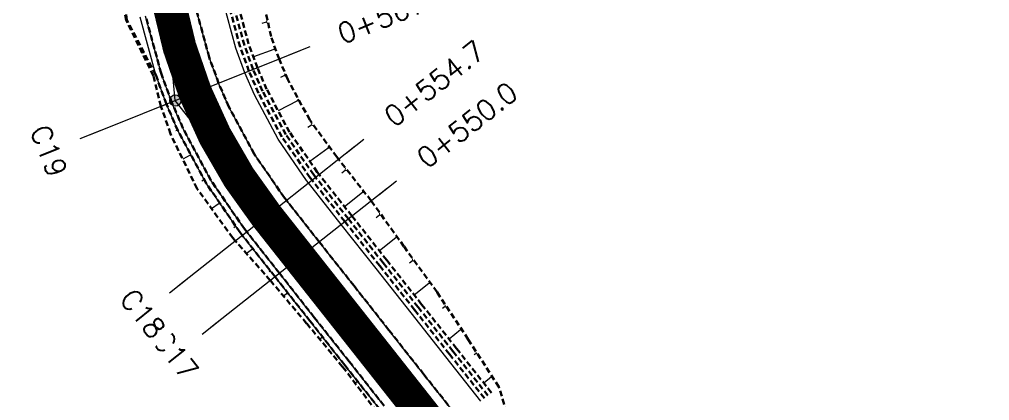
# Model space of a CAD drawing. Header units: metres. Extents: x 544752 to 548977, y 1840603 to 1844608.
# Drawn here: x 548063.3 to 548149.5, y 1841334.6 to 1841368.4 of the extents above; entities that cross this region are included whole.
import ezdxf

# ---------------------------------------------------------------- set-up
doc = ezdxf.new("R2010")
doc.units = ezdxf.units.M
doc.header["$MEASUREMENT"] = 0
for name, pattern in [('ACAD_ISO02W100', [15, 12, -3]), ('Anordnung Grundriss$0$GESTRICHELT', [0.75, 0.5, -0.25]), ('HIDDEN', [0.375, 0.25, -0.125])]:
    doc.linetypes.add(name, pattern=pattern)
doc.layers.add('C-ROAD', color=7, linetype='Continuous')
for name, color, linetype, lineweight in [('C-ROAD-CORR', 5, 'Continuous', 0), ('C-ROAD-SAMP', 150, 'HIDDEN', 0), ('C-ROAD-SAMP-TEXT', 11, 'Continuous', 0), ('C-ROAD-STAN', 11, 'Continuous', 0), ('C-TOPO-FEAT', 94, 'Continuous', 5)]:
    doc.layers.add(name, color=color, linetype=linetype, lineweight=lineweight)

# ---------------------------------------------------------------- blocks, each defined once
blk = doc.blocks.new('STA')
blk.add_circle((0, 0), 0.03600344113496039)
blk = doc.blocks.new('PI')
h = blk.add_hatch(color=256)
h.dxf.hatch_style = 1
h.paths.add_polyline_path([(0.01097384885793593, 0, 1), (-0.01097384885793593, 0, 1)])
at = {"xscale": 0.3048, "yscale": 0.3048, "zscale": 0.3048}
blk.add_blockref('STA', (0, 0), dxfattribs=at)

msp = doc.modelspace()

# ---------------------------------------------------------------- linework, layer by layer
at = {"layer": 'C-ROAD', "color": 3, "linetype": 'Continuous', "lineweight": 13}
for p, q in [((548077.1586821174, 1841361.230307533), (548075.9532784619, 1841374.251104837)), ((548085.2635180048, 1841350.968446316), (548077.1586821174, 1841361.230307533))]:
    msp.add_line(p, q, dxfattribs=at)
at = {"layer": 'C-ROAD', "color": 1, "linetype": 'ACAD_ISO02W100', "lineweight": -3, "ltscale": 0.1, "const_width": 3, "flags": 128}
msp.add_lwpolyline([(548085.2635180048, 1841350.968446316, -0.1450494311728284), (548075.9532784619, 1841374.251104837)], format="xyb", dxfattribs=at)
at = {"layer": 'C-ROAD', "color": 1, "linetype": 'ACAD_ISO02W100', "lineweight": 60, "ltscale": 0.1, "const_width": 3, "flags": 128}
msp.add_lwpolyline([(548147.9988571679, 1841271.536690657), (548085.2635180048, 1841350.968446316)], dxfattribs=at)
at = {"layer": 'C-ROAD-CORR', "color": 160, "linetype": 'Continuous'}
for p, q in [((548085.2302573083, 1841368.177864717, 480.0348890834421), (548084.8583583084, 1841368.069061415, 479.646828502501)), ((548073.2132174997, 1841367.677961677, 478.1541645305055), (548073.1992839928, 1841367.674785467, 478.144692812265)), ((548074.3713938268, 1841365.463428836, 478.1031535655517), (548074.2316215251, 1841365.423956785, 478.0068609334052)), ((548074.3744739076, 1841365.462240327, 478.104904631187), (548074.3733972184, 1841365.466052931, 478.104904631187)), ((548074.3775539884, 1841365.461051817, 478.1066556968223), (548074.3754006102, 1841365.468677026, 478.1066556968223)), ((548074.3806340692, 1841365.459863308, 478.1084067624575), (548074.3774040018, 1841365.471301121, 478.1084067624575)), ((548074.3837141499, 1841365.458674798, 478.1101578280928), (548074.3794073935, 1841365.473925216, 478.1101578280928)), ((548085.9137934725, 1841365.76823029, 479.8998703300853), (548084.0955403008, 1841365.096637086, 477.9607183985347)), ((548085.9491212396, 1841365.757700239, 479.9293739648145), (548085.9337940956, 1841365.799196532, 479.9293739648145)), ((548085.9844490067, 1841365.747170189, 479.9588775995437), (548085.9537947188, 1841365.830162774, 479.9588775995437)), ((548086.0197767739, 1841365.736640139, 479.9883812342728), (548085.973795342, 1841365.861129017, 479.9883812342728)), ((548086.055104541, 1841365.726110088, 480.017884869002), (548085.9937959652, 1841365.892095259, 480.017884869002)), ((548086.8429883679, 1841363.437342927, 479.8199597462644), (548086.5048477282, 1841363.285087497, 479.4490268285618)), ((548075.494732461, 1841363.232900045, 478.0507657986863), (548075.4549943222, 1841363.219397547, 478.022786829618)), ((548076.33531778, 1841360.876507464, 477.987161855344), (548075.8931516384, 1841360.699445379, 477.6696258985066)), ((548076.3457540638, 1841360.873701963, 477.9929255255012), (548076.3409332203, 1841360.885740756, 477.9929255255012)), ((548076.3561903477, 1841360.870896462, 477.9986891956584), (548076.3465486605, 1841360.894974048, 477.9986891956584)), ((548076.3666266315, 1841360.868090961, 478.0044528658156), (548076.3521641009, 1841360.90420734, 478.0044528658156)), ((548076.3770629154, 1841360.86528546, 478.0102165359728), (548076.357779541, 1841360.913440633, 478.0102165359728)), ((548088.0032383791, 1841361.213394176, 479.7658261521021), (548086.303686991, 1841360.301765668, 477.8341334110517)), ((548088.0394763994, 1841361.207874174, 479.7951978302511), (548088.0186842269, 1841361.246637075, 479.7951978302511)), ((548088.0757144197, 1841361.202354172, 479.8245695084001), (548088.0341300747, 1841361.279879974, 479.8245695084001)), ((548088.11195244, 1841361.19683417, 479.8539411865492), (548088.0495759224, 1841361.313122872, 479.8539411865492)), ((548088.1481904603, 1841361.191314167, 479.8833128646982), (548088.0650217702, 1841361.346365771, 479.8833128646982)), ((548077.3128341442, 1841358.572511812, 477.9276637234506), (548077.2048804269, 1841358.522448805, 477.8483311706804)), ((548089.2545793147, 1841359.041209453, 479.7256395572779), (548088.935536273, 1841358.840467991, 479.3484514307748)), ((548090.7300487016, 1841357.010282861, 479.7209021599789), (548089.1063201274, 1841355.823867977, 477.7074203585331)), ((548090.7682748112, 1841357.009805608, 479.7515233492225), (548090.7412101751, 1841357.046846295, 479.7515233492225)), ((548090.8065009207, 1841357.009328355, 479.7821445384661), (548090.7523716487, 1841357.08340973, 479.7821445384661)), ((548090.8447270303, 1841357.008851102, 479.8127657277097), (548090.7635331221, 1841357.119973164, 479.8127657277097)), ((548090.8829531397, 1841357.008373849, 479.8433869169534), (548090.7746945957, 1841357.156536598, 479.8433869169534)), ((548078.4842001685, 1841356.360484056, 477.8731651032139), (548077.8231809103, 1841356.009956914, 477.3736701978718)), ((548078.5009626267, 1841356.357849035, 477.8822273718703), (548078.4914232767, 1841356.37583821, 477.8822273718703)), ((548078.5177250848, 1841356.355214015, 477.8912896405267), (548078.4986463849, 1841356.391192364, 477.8912896405267)), ((548078.5344875429, 1841356.352578994, 477.9003519091831), (548078.5058694931, 1841356.406546518, 477.9003519091831)), ((548078.5512500011, 1841356.349943973, 477.9094141778395), (548078.5130926013, 1841356.421900672, 477.9094141778395)), ((548092.2487914957, 1841355.017924435, 479.6909287469279), (548091.9396802649, 1841354.773787846, 479.297034818056)), ((548079.6587377113, 1841354.148969485, 477.818665163607), (548079.5271774749, 1841354.069937422, 477.7163143511931)), ((548093.7914694992, 1841353.050659163, 479.6304674846207), (548092.1961078433, 1841351.790639744, 477.5975317383954)), ((548093.8301295206, 1841353.051625493, 479.6614051617899), (548093.8013666287, 1841353.088043356, 479.6614051617899)), ((548093.868789542, 1841353.052591822, 479.6923428389591), (548093.8112637582, 1841353.125427549, 479.6923428389591)), ((548093.9074495633, 1841353.053558152, 479.7232805161282), (548093.8211608878, 1841353.162811741, 479.7232805161282)), ((548093.9461095846, 1841353.054524482, 479.7542181932974), (548093.8310580173, 1841353.200195934, 479.7542181932974)), ((548081.0519715846, 1841352.07057765, 477.7718839556742), (548080.3807674997, 1841351.616986206, 477.2309222737772)), ((548081.070319531, 1841352.069674009, 477.7816976385928), (548081.0579765055, 1841352.087938659, 477.7816976385928)), ((548081.0886674776, 1841352.068770367, 477.7915113215115), (548081.0639814263, 1841352.105299669, 477.7915113215115)), ((548081.1070154241, 1841352.067866726, 477.8013250044301), (548081.0699863472, 1841352.122660678, 477.8013250044301)), ((548081.1253633706, 1841352.066963085, 477.8111386873487), (548081.075991268, 1841352.140021687, 477.8111386873487)), ((548095.2875027001, 1841351.048569695, 479.5118499880879), (548094.9898324986, 1841350.813469251, 479.1325351217898)), ((548082.4798113529, 1841350.013901508, 477.7263032422947), (548082.3698186659, 1841349.930686481, 477.6342851846468)), ((548096.7500578455, 1841349.021486095, 479.3514924147429), (548095.2924356827, 1841347.870253569, 477.4940752026463)), ((548096.7853800582, 1841349.022368994, 479.3797590110593), (548096.7591004819, 1841349.055642631, 479.3797590110593)), ((548096.8207022711, 1841349.023251893, 479.4080256073757), (548096.7681431181, 1841349.089799167, 479.4080256073757)), ((548096.8560244838, 1841349.024134793, 479.4362922036922), (548096.7771857545, 1841349.123955703, 479.4362922036922)), ((548096.8913466965, 1841349.025017692, 479.4645588000086), (548096.7862283909, 1841349.158112239, 479.4645588000086)), ((548084.003652136, 1841348.031595047, 477.6822908595371), (548083.4938500532, 1841347.628952473, 477.2492041573246)), ((548084.0183870582, 1841348.031963355, 477.6901519392684), (548084.0074243386, 1841348.045843699, 477.6901519392684)), ((548084.0331219804, 1841348.032331663, 477.6980130189996), (548084.0111965413, 1841348.06009235, 477.6980130189996)), ((548084.0478569026, 1841348.032699971, 477.7058740987309), (548084.0149687439, 1841348.074341001, 477.7058740987309)), ((548084.0625918248, 1841348.033068278, 477.7137351784621), (548084.0187409465, 1841348.088589653, 477.7137351784621)), ((548098.2199135283, 1841346.999633641, 479.2000975803412), (548097.9537825173, 1841346.789442904, 478.8609724400051)), ((548085.5622397256, 1841346.076872915, 477.6382316881464), (548085.4876928789, 1841346.017995686, 477.5749027040414)), ((548099.6950563366, 1841344.981569637, 479.0551936551382), (548098.3887684342, 1841343.949861174, 477.390618502777)), ((548099.7267113021, 1841344.982360872, 479.0805255372622), (548099.7031601421, 1841345.01217995, 479.0805255372622)), ((548099.7583662675, 1841344.983152106, 479.1058574193862), (548099.7112639475, 1841345.042790262, 479.1058574193862)), ((548099.790021233, 1841344.98394334, 479.1311893015101), (548099.719367753, 1841345.073400575, 479.1311893015101)), ((548099.8216761985, 1841344.984734574, 479.1565211836341), (548099.7274715585, 1841345.104010887, 479.1565211836341)), ((548087.1181072668, 1841344.120002484, 477.5918617832222), (548086.7784392657, 1841343.851732105, 477.3033072647487)), ((548087.1279247662, 1841344.120247878, 477.5970994182381), (548087.1206205883, 1841344.129495994, 477.5970994182381)), ((548087.1377422654, 1841344.120493272, 477.602337053254), (548087.1231339099, 1841344.138989503, 477.602337053254)), ((548087.1475597647, 1841344.120738666, 477.6075746882699), (548087.1256472314, 1841344.148483013, 477.6075746882699)), ((548087.157377264, 1841344.12098406, 477.6128123232859), (548087.1281605528, 1841344.157976523, 477.6128123232859)), ((548101.1180336305, 1841342.927814682, 478.8473206331487), (548100.8896634472, 1841342.747447512, 478.5563133197412)), ((548088.6729741723, 1841342.16234175, 477.5446418188646), (548088.6219216954, 1841342.122020414, 477.5012717550559)), ((548090.2267294457, 1841340.203803046, 477.4964775016104), (548089.9929251188, 1841340.019143981, 477.2978562162409)), ((548090.2334871438, 1841340.203971959, 477.50008273297), (548090.2284594452, 1841340.210337732, 477.50008273297)), ((548090.2402448419, 1841340.204140872, 477.5036879643297), (548090.2301894445, 1841340.216872418, 477.5036879643297)), ((548090.2470025399, 1841340.204309784, 477.5072931956893), (548090.2319194439, 1841340.223407103, 477.5072931956893)), ((548090.2537602381, 1841340.204478697, 477.510898427049), (548090.2336494433, 1841340.229941789, 477.510898427049)), ((548102.5029816827, 1841340.848040624, 478.5935424370866), (548101.4779764459, 1841340.0384897, 477.2873998593803)), ((548102.5278203919, 1841340.848661482, 478.6134196110125), (548102.5093404975, 1841340.872059625, 478.6134196110125)), ((548102.5526591011, 1841340.84928234, 478.6332967849384), (548102.5156993126, 1841340.896078626, 478.6332967849384)), ((548102.5774978104, 1841340.849903197, 478.6531739588643), (548102.5220581274, 1841340.920097627, 478.6531739588643)), ((548102.6023365195, 1841340.850524055, 478.6730511327902), (548102.5284169425, 1841340.944116628, 478.6730511327902)), ((548103.8800707185, 1841338.763218425, 478.3304868008339), (548103.714336498, 1841338.632321249, 478.1192951754423)), ((548091.7800757783, 1841338.24494136, 477.4479657812086), (548091.7452351837, 1841338.217424198, 477.4183680241409)), ((548105.2512490652, 1841336.674599569, 478.0604536930732), (548104.5636795334, 1841336.131555954, 477.1842983248124)), ((548105.2679107749, 1841336.675016038, 478.0737872241419), (548105.2555145336, 1841336.690711422, 478.0737872241419)), ((548105.2845724847, 1841336.675432507, 478.0871207552107), (548105.2597800021, 1841336.706823274, 478.0871207552107)), ((548105.3012341944, 1841336.675848976, 478.1004542862795), (548105.2640454705, 1841336.722935127, 478.1004542862795)), ((548105.3178959043, 1841336.676265445, 478.1137878173483), (548105.2683109388, 1841336.73904698, 478.1137878173483)), ((548093.3287970036, 1841336.282426757, 477.3955249430093), (548093.1286342312, 1841336.12433785, 477.225482807108)), ((548093.3345823524, 1841336.282571365, 477.3986114261106), (548093.3302780775, 1841336.288021182, 477.3986114261106)), ((548093.3403677013, 1841336.282715973, 477.4016979092119), (548093.3317591514, 1841336.293615607, 477.4016979092119)), ((548093.3461530502, 1841336.282860581, 477.4047843923132), (548093.3332402252, 1841336.299210032, 477.4047843923132)), ((548093.351938399, 1841336.283005189, 477.4078708754145), (548093.3347212991, 1841336.304804457, 477.4078708754145))]:
    msp.add_line(p, q, dxfattribs=at)
at = {"layer": 'C-ROAD-CORR', "color": 5, "linetype": 'Anordnung Grundriss$0$GESTRICHELT', "lineweight": 30, "extrusion": (-0.5386366315128078, -0.122784809758265, 0.8335433220206149), "const_width": 0.1, "elevation": -520905.7272126773}
msp.add_lwpolyline([(-1673501.971005378, 786808.6251051804), (-1673501.964573645, 786808.616529537), (-1673501.958141912, 786808.6251051804)], dxfattribs=at)
at = {"layer": 'C-ROAD-CORR', "color": 5, "linetype": 'Anordnung Grundriss$0$GESTRICHELT', "lineweight": 30, "extrusion": (-0.6791598336559801, -0.1986959683072236, 0.7065846251701464), "const_width": 0.1, "elevation": -737770.7216496194}
msp.add_lwpolyline([(-1613390.374695674, 737360.915119936), (-1613390.212649515, 737360.6990583915), (-1613390.050603358, 737360.9151199361)], dxfattribs=at)
at = {"layer": 'C-ROAD-CORR', "color": 5, "linetype": 'Anordnung Grundriss$0$GESTRICHELT', "lineweight": 30, "extrusion": (-0.6448426300736386, -0.2903549011607686, 0.7070162754927449), "const_width": 0.1, "elevation": -887739.4196712888}
msp.add_lwpolyline([(-1453979.089501296, 888190.8998690606), (-1453978.934380822, 888190.6930417613), (-1453978.779260348, 888190.8998690604)], dxfattribs=at)
at = {"layer": 'C-ROAD-CORR', "color": 5, "linetype": 'Anordnung Grundriss$0$GESTRICHELT', "lineweight": 30, "extrusion": (-0.5252002524169005, -0.1784561520656422, 0.8320565465466566), "const_width": 0.1, "elevation": -616054.2200062345}
msp.add_lwpolyline([(-1567137.89638438, 924965.7557777549), (-1567137.877512572, 924965.7306153439), (-1567137.858640763, 924965.7557777549)], dxfattribs=at)
at = {"layer": 'C-ROAD-CORR', "color": 5, "linetype": 'Anordnung Grundriss$0$GESTRICHELT', "lineweight": 30, "extrusion": (-0.5986881998440952, -0.3766938262240188, 0.7068763687181413), "const_width": 0.1, "elevation": -1021424.04514529}
msp.add_lwpolyline([(-1266635.355604055, 1021437.127062685), (-1266635.197942409, 1021436.916847157), (-1266635.040280763, 1021437.127062685)], dxfattribs=at)
at = {"layer": 'C-ROAD-CORR', "color": 5, "linetype": 'Anordnung Grundriss$0$GESTRICHELT', "lineweight": 30, "extrusion": (-0.5032269759847341, -0.2333690423250509, 0.8320465736517088), "const_width": 0.1, "elevation": -705125.717312415}
msp.add_lwpolyline([(-1439893.166833539, 1058534.863781126), (-1439893.113326156, 1058534.792437948), (-1439893.059818771, 1058534.863781126)], dxfattribs=at)
at = {"layer": 'C-ROAD-CORR', "color": 5, "linetype": 'Anordnung Grundriss$0$GESTRICHELT', "lineweight": 30, "extrusion": (-0.5549073781350263, -0.4382668153875957, 0.7071067813430487), "const_width": 0.1, "elevation": -1110806.039748066}
msp.add_lwpolyline([(-1105308.248026352, 1111484.64535447), (-1105308.083253323, 1111484.425657097), (-1105307.918480294, 1111484.64535447)], dxfattribs=at)
at = {"layer": 'C-ROAD-CORR', "color": 5, "linetype": 'Anordnung Grundriss$0$GESTRICHELT', "lineweight": 30, "extrusion": (-0.4756112022171665, -0.2857134925998743, 0.8319626100203802), "const_width": 0.1, "elevation": -786375.0231545721}
msp.add_lwpolyline([(-1296203.776798687, 1180019.970410584), (-1296203.707792296, 1180019.878402062), (-1296203.638785904, 1180019.970410584)], dxfattribs=at)
at = {"layer": 'C-ROAD-CORR', "color": 5, "linetype": 'Anordnung Grundriss$0$GESTRICHELT', "lineweight": 30, "extrusion": (-0.5549073784482766, -0.4382668151760895, 0.7071067812283154), "const_width": 0.1, "elevation": -1110806.112724965}
msp.add_lwpolyline([(-1105303.244344987, 1111484.456583593), (-1105303.085670646, 1111484.245017805), (-1105302.926996305, 1111484.456583593)], dxfattribs=at)
at = {"layer": 'C-ROAD-CORR', "color": 5, "linetype": 'Anordnung Grundriss$0$GESTRICHELT', "lineweight": 30, "extrusion": (-0.4425933650286264, -0.3348442524470907, 0.831859627482778), "const_width": 0.1, "elevation": -858745.7367265777}
msp.add_lwpolyline([(-1137770.975411684, 1288020.895738226), (-1137770.913400549, 1288020.813056714), (-1137770.851389414, 1288020.895738227)], dxfattribs=at)
at = {"layer": 'C-ROAD-CORR', "color": 5, "linetype": 'Anordnung Grundriss$0$GESTRICHELT', "lineweight": 30, "extrusion": (-0.5549073783976911, -0.4382668154664736, 0.7071067810880318), "const_width": 0.1, "elevation": -1110806.186376342}
msp.add_lwpolyline([(-1105298.232007038, 1111484.066493475), (-1105298.090144795, 1111483.877343816), (-1105297.94828255, 1111484.066493475)], dxfattribs=at)
at = {"layer": 'C-ROAD-CORR', "color": 5, "linetype": 'Anordnung Grundriss$0$GESTRICHELT', "lineweight": 30, "extrusion": (-0.4353051617688207, -0.3438047751122287, 0.8320502946021057), "const_width": 0.1, "elevation": -871250.6291656069}
msp.add_lwpolyline([(-1105305.256247311, 1307737.076617978), (-1105305.213533129, 1307737.019665735), (-1105305.170818946, 1307737.076617977)], dxfattribs=at)
at = {"layer": 'C-ROAD-CORR', "color": 5, "linetype": 'Anordnung Grundriss$0$GESTRICHELT', "lineweight": 30, "extrusion": (-0.5549073784213839, -0.4382668149725575, 0.7071067813755693), "const_width": 0.1, "elevation": -1110806.258575793}
msp.add_lwpolyline([(-1105293.221118675, 1111483.613856564), (-1105293.099384997, 1111483.451544994), (-1105292.97765132, 1111483.613856564)], dxfattribs=at)
at = {"layer": 'C-ROAD-CORR', "color": 5, "linetype": 'Anordnung Grundriss$0$GESTRICHELT', "lineweight": 30, "extrusion": (-0.4353051621032815, -0.3438047756931097, 0.832050294187104), "const_width": 0.1, "elevation": -871250.7165744525}
msp.add_lwpolyline([(-1105300.242081293, 1307737.018941084), (-1105300.212829019, 1307736.979938052), (-1105300.183576745, 1307737.018941084)], dxfattribs=at)
at = {"layer": 'C-ROAD-CORR', "color": 5, "linetype": 'Anordnung Grundriss$0$GESTRICHELT', "lineweight": 30, "extrusion": (-0.5549073781827449, -0.4382668153274257, 0.7071067813428947), "const_width": 0.1, "elevation": -1110806.332025572}
msp.add_lwpolyline([(-1105288.2066659, 1111482.911772423), (-1105288.118320584, 1111482.793978669), (-1105288.029975267, 1111482.911772424)], dxfattribs=at)
at = {"layer": 'C-ROAD-CORR', "color": 5, "linetype": 'Anordnung Grundriss$0$GESTRICHELT', "lineweight": 30, "extrusion": (-0.4353051624604267, -0.3438047758564323, 0.8320502939327706), "const_width": 0.1, "elevation": -871250.8032267864}
msp.add_lwpolyline([(-1105295.233056134, 1307736.960949956), (-1105295.213093016, 1307736.934332465), (-1105295.193129898, 1307736.960949956)], dxfattribs=at)
at = {"layer": 'C-ROAD-CORR', "color": 1, "linetype": 'Anordnung Grundriss$0$GESTRICHELT', "lineweight": 30}
msp.add_polyline3d([(548072.8553926931, 1841368.373001887, 478.1736308059836), (548072.0324887332, 1841373.755108327, 478.2771771058756), (548072.0200965403, 1841373.88698951, 478.2796949213914), (548071.5703983683, 1841378.744639243, 478.3807234057678), (548071.1094928914, 1841383.723350537, 478.4842697056599), (548070.6485874143, 1841388.70206183, 478.587816005552), (548070.1876819374, 1841393.680773123, 478.6913623054441), (548069.7267764603, 1841398.659484416, 478.7949086053362), (548069.2658709834, 1841403.63819571, 478.8984549052283), (548068.8049655063, 1841408.616907003, 479.0020012051204), (548068.3440600294, 1841413.595618296, 479.1055475050125), (548067.8831545524, 1841418.574329589, 479.2090938049046), (548067.4222490754, 1841423.553040883, 479.3126401047967), (548066.9613435984, 1841428.531752176, 479.4161864046888), (548066.5004381214, 1841433.510463469, 479.5197327045809), (548066.0395326444, 1841438.489174762, 479.623279004473), (548065.5786271674, 1841443.467886055, 479.7268253043651)], dxfattribs=at)
at = {"layer": 'C-ROAD-SAMP', "color": 1, "linetype": 'Continuous', "lineweight": 13}
msp.add_lwpolyline([(548069.6346748563, 1841358.221617187), (548078.9198300459, 1841361.934553102), (548088.2049852355, 1841365.647489016)], dxfattribs=at)
at = {"layer": 'C-ROAD-SAMP-TEXT', "color": 4, "linetype": 'Continuous', "lineweight": 5}
msp.add_line((548087.2764697165, 1841365.276195425), (548089.1335007544, 1841366.018782608), dxfattribs=at)
at = {"layer": 'C-ROAD-SAMP-TEXT', "color": 1, "linetype": 'Continuous', "lineweight": -3}
for p, q in [((548079.8483455648, 1841362.305846693), (548077.9913145269, 1841361.56325951)), ((548086.0482755451, 1841351.58824919), (548084.4787604643, 1841350.348643442)), ((548088.9589903004, 1841347.902875264), (548087.3894752197, 1841346.663269515))]:
    msp.add_line(p, q, dxfattribs=at)

# ---------------------------------------------------------------- block references
at = {"layer": 'C-ROAD-STAN', "color": 3, "linetype": 'Continuous', "lineweight": -3, "xscale": 45.56286554269575, "yscale": 45.56286554269575, "zscale": 45.56286554269575, "rotation": 334.5}
msp.add_blockref('PI', (548077.1586821174, 1841361.230307533), dxfattribs=at)

# ---------------------------------------------------------------- texts
at = {"layer": 'C-ROAD-SAMP-TEXT', "color": 1, "linetype": 'Continuous', "lineweight": -3, "insert": (548103.0846260274, 1841359.059326999), "char_height": 1.8, "width": 11.25428571428571, "attachment_point": 5, "rotation": 38.301740729285655, "bg_fill": 3, "box_fill_scale": 1.416666666666667, "bg_fill_color": 256, "bg_fill_true_color": 13158600, "bg_fill_transparency": 0}
msp.add_mtext('{\\Fsimplex.shx|c0;0+550.0}', dxfattribs=at)
at = {"layer": 'C-ROAD-SAMP-TEXT', "color": 1, "linetype": 'Continuous', "lineweight": 13, "char_height": 1.8, "attachment_point": 5, "bg_fill": 3, "box_fill_scale": 1.416666666666667, "bg_fill_color": 256, "bg_fill_true_color": 13158600, "bg_fill_transparency": 0}
for s, insert, width, rotation in [('{\\Fsimplex.shx|c0;C19}', (548065.9206127805, 1841356.736442821), 4.328571428571429, 291.79541855639985), ('{\\Fsimplex.shx|c0;C17}', (548077.1876271947, 1841338.605832151), 4.415142857142857, 308.30174072928565)]:
    msp.add_mtext(s, dxfattribs=dict(at, insert=insert, width=width, rotation=rotation))

# ---------------------------------------------------------------- next in the draw order: linework, layer by layer
at = {"layer": 'C-ROAD-SAMP', "color": 1, "linetype": 'Continuous', "lineweight": 13}
msp.add_lwpolyline([(548080.3266573562, 1841341.085043648), (548088.1742327601, 1841347.28307239), (548096.021808164, 1841353.481101131)], dxfattribs=at)
at = {"layer": 'C-ROAD-SAMP-TEXT', "color": 4, "linetype": 'Continuous', "lineweight": 9}
for p, q in [((548068.7061593373, 1841357.850323596), (548070.5631903752, 1841358.592910778)), ((548079.5418998159, 1841340.465240774), (548081.1114148967, 1841341.704846522))]:
    msp.add_line(p, q, dxfattribs=at)
at = {"layer": 'C-ROAD-SAMP-TEXT', "color": 4, "linetype": 'Continuous', "lineweight": 5}
msp.add_line((548095.2370506236, 1841352.861298257), (548096.8065657044, 1841354.100904006), dxfattribs=at)

# ---------------------------------------------------------------- next in the draw order: texts
at = {"layer": 'C-ROAD-SAMP-TEXT', "color": 1, "linetype": 'Continuous', "lineweight": -3, "insert": (548100.1739112721, 1841362.744700925), "char_height": 1.8, "width": 11.25428571428571, "attachment_point": 5, "rotation": 38.301740729285655, "bg_fill": 3, "box_fill_scale": 1.416666666666667, "bg_fill_color": 256, "bg_fill_true_color": 13158600, "bg_fill_transparency": 0}
msp.add_mtext('{\\Fsimplex.shx|c0;0+554.7}', dxfattribs=at)
at = {"layer": 'C-ROAD-SAMP-TEXT', "color": 1, "linetype": 'Continuous', "lineweight": 13, "insert": (548074.2769124394, 1841342.291206078), "char_height": 1.8, "width": 4.415142857142857, "attachment_point": 5, "rotation": 308.30174072928565, "bg_fill": 3, "box_fill_scale": 1.416666666666667, "bg_fill_color": 256, "bg_fill_true_color": 13158600, "bg_fill_transparency": 0}
msp.add_mtext('{\\Fsimplex.shx|c0;C18}', dxfattribs=at)

# ---------------------------------------------------------------- next in the draw order: linework, layer by layer
at = {"layer": 'C-ROAD-SAMP', "color": 1, "linetype": 'Continuous', "lineweight": 13}
msp.add_lwpolyline([(548077.4159426009, 1841344.770417575), (548085.2635180048, 1841350.968446316), (548093.1110934087, 1841357.166475058)], dxfattribs=at)
at = {"layer": 'C-ROAD-SAMP-TEXT', "color": 4, "linetype": 'Continuous', "lineweight": 5}
msp.add_line((548092.3263358683, 1841356.546672184), (548093.8958509491, 1841357.786277932), dxfattribs=at)
at = {"layer": 'C-ROAD-SAMP-TEXT', "color": 4, "linetype": 'Continuous', "lineweight": 9}
msp.add_line((548076.6311850606, 1841344.150614701), (548078.2007001414, 1841345.390220449), dxfattribs=at)

# ---------------------------------------------------------------- next in the draw order: texts
at = {"layer": 'C-ROAD-SAMP-TEXT', "color": 1, "linetype": 'Continuous', "lineweight": -3, "insert": (548096.5616249061, 1841368.989131339), "char_height": 1.8, "width": 11.34085714285714, "attachment_point": 5, "rotation": 21.795418556399852, "bg_fill": 3, "box_fill_scale": 1.416666666666667, "bg_fill_color": 256, "bg_fill_true_color": 13158600, "bg_fill_transparency": 0}
msp.add_mtext('{\\Fsimplex.shx|c0;0+567.4}', dxfattribs=at)

# ---------------------------------------------------------------- next in the draw order: linework, layer by layer
at = {"layer": 'C-ROAD-CORR', "color": 11, "linetype": 'Anordnung Grundriss$0$GESTRICHELT', "lineweight": 30}
for points in [[(548095.0569288289, 1841333.604853778, 477.127559359821), (548092.0177045478, 1841337.575863797, 477.2818984940067), (548088.8264085645, 1841341.42676732, 477.307049784136), (548085.5985625564, 1841345.24880357, 477.3011511233155), (548082.4828441208, 1841348.772265233, 477.2242512524982), (548082.2653119091, 1841349.018840557, 477.2178680570167), (548079.0893879322, 1841353.397359322, 477.2398676447166), (548076.7313794967, 1841358.262698918, 477.4890429719478), (548075.8856511238, 1841360.721249537, 477.6712417656832), (548075.2090918839, 1841363.427561017, 477.9218792516187), (548072.7940662882, 1841368.36003476, 478.1318425869358), (548071.7194337423, 1841373.725257043, 478.5916521071479)], [(548107.4500529207, 1841330.650175487, 477.0130158654736), (548105.898641687, 1841335.796262846, 478.0015200912038), (548103.1702859253, 1841340.012797364, 478.5773888473966), (548100.4140788947, 1841344.207334901, 479.1177673182478), (548097.4725539854, 1841348.255508054, 479.4219991210269), (548094.5572289429, 1841352.324373908, 479.7596168617338), (548091.6602969785, 1841356.020633507, 479.8744346914945), (548091.5020370876, 1841356.211318833, 479.8738651676013), (548089.0965788894, 1841359.509422146, 479.8743953488142), (548087.143789737, 1841363.101092884, 479.9519478133193), (548086.3766775778, 1841364.916387701, 480.0173592023177), (548085.6599253595, 1841366.91038893, 480.0836747089903), (548084.7982133684, 1841370.898244794, 480.4005066316649)], [(548095.3131926362, 1841333.80725138, 477.3452604068467), (548092.2141782655, 1841337.731039082, 477.4488067067388), (548089.1151638947, 1841341.654826784, 477.5523530066309), (548086.016149524, 1841345.578614485, 477.6558993065231), (548083.1054347687, 1841349.263988412, 477.7531540162113), (548082.9062738738, 1841349.517946562, 477.7594456064152), (548079.8870609285, 1841353.884551731, 477.8629919063072), (548077.3809214009, 1841358.564525254, 477.9665382061993), (548076.366412369, 1841360.913495725, 478.0164244688013), (548075.4199963997, 1841363.497846715, 478.0700845060915), (548072.8553926931, 1841368.373001887, 478.1736308059836)]]:
    msp.add_polyline3d(points, dxfattribs=at)
at = {"layer": 'C-ROAD-CORR', "color": 92, "linetype": 'Anordnung Grundriss$0$GESTRICHELT', "lineweight": 30}
for points in [[(548104.9256945923, 1841335.027827533, 476.7617141069546), (548101.8266802215, 1841338.951615235, 476.8652604068467), (548098.7276658508, 1841342.875402937, 476.9688067067388), (548095.62865148, 1841346.799190639, 477.0723530066309), (548092.5296371093, 1841350.722978341, 477.175899306523), (548089.618922354, 1841354.408352268, 477.2731540162113), (548089.4550242935, 1841354.617345345, 477.2794456064152), (548086.9703841943, 1841358.210812416, 477.3829919063072), (548084.9079742625, 1841362.062163774, 477.4865382061993), (548084.0730911763, 1841363.995232534, 477.5364244688013), (548083.2942447979, 1841366.12200604, 477.5900845060914), (548082.1498917964, 1841370.33827195, 477.6936308059836)], [(548104.6117915761, 1841334.779906383, 476.7617141069546), (548101.5127772053, 1841338.703694086, 476.8652604068467), (548098.4137628346, 1841342.627481787, 476.9688067067388), (548095.3147484638, 1841346.551269489, 477.0723530066309), (548092.2157340931, 1841350.475057191, 477.175899306523), (548089.3050193378, 1841354.160431118, 477.2731540162113), (548089.1394218636, 1841354.371591186, 477.2794456064152), (548086.6290192177, 1841358.002317925, 477.3829919063072), (548084.545224727, 1841361.893602881, 477.4865382061993), (548083.7016849688, 1841363.846715098, 477.5364244688013), (548082.9147629474, 1841365.99554053, 477.5900845060914), (548081.7585444656, 1841370.255523737, 477.6936308059836)], [(548095.0569288289, 1841333.604853778, 477.127559359821), (548092.0177045478, 1841337.575863797, 477.2818984940067), (548088.8264085645, 1841341.42676732, 477.307049784136), (548085.5985625564, 1841345.24880357, 477.3011511233155), (548082.4828441208, 1841348.772265233, 477.2242512524982), (548082.2653119091, 1841349.018840557, 477.2178680570167), (548079.0893879322, 1841353.397359322, 477.2398676447166), (548076.7313794967, 1841358.262698918, 477.4890429719478), (548075.8856511238, 1841360.721249537, 477.6712417656832), (548075.2090918839, 1841363.427561017, 477.9218792516187), (548072.7940662882, 1841368.36003476, 478.1318425869358)], [(548095.3131926362, 1841333.80725138, 477.3452604068467), (548092.2141782655, 1841337.731039082, 477.4488067067388), (548089.1151638947, 1841341.654826784, 477.5523530066309), (548086.016149524, 1841345.578614485, 477.6558993065231), (548083.1054347687, 1841349.263988412, 477.7531540162113), (548082.9062738738, 1841349.517946562, 477.7594456064152), (548079.8870609285, 1841353.884551731, 477.8629919063072), (548077.3809214009, 1841358.564525254, 477.9665382061993), (548076.366412369, 1841360.913495725, 478.0164244688013), (548075.4199963997, 1841363.497846715, 478.0700845060915), (548072.8553926931, 1841368.373001887, 478.1736308059836)]]:
    msp.add_polyline3d(points, dxfattribs=at)
at = {"layer": 'C-ROAD-CORR', "color": 1, "linetype": 'Anordnung Grundriss$0$GESTRICHELT', "lineweight": 30}
for points in [[(548105.2395976085, 1841335.275748683, 477.1617141069546), (548102.1405832376, 1841339.199536385, 477.2652604068467), (548099.0415688669, 1841343.123324087, 477.3688067067388), (548095.9425544961, 1841347.047111789, 477.4723530066309), (548092.8435401254, 1841350.970899491, 477.575899306523), (548089.9328253701, 1841354.656273417, 477.6731540162112), (548089.7706267234, 1841354.863099503, 477.6794456064151), (548087.311749171, 1841358.419306906, 477.7829919063072), (548085.270723798, 1841362.230724667, 477.8865382061993), (548084.4444973839, 1841364.143749971, 477.9364244688013), (548083.6737266484, 1841366.24847155, 477.9900845060914), (548082.541239127, 1841370.421020163, 478.0936308059835)], [(548105.898641687, 1841335.796262846, 478.0015200912038), (548103.1702859253, 1841340.012797364, 478.5773888473966), (548100.4140788947, 1841344.207334901, 479.1177673182478), (548097.4725539854, 1841348.255508054, 479.4219991210269), (548094.5572289429, 1841352.324373908, 479.7596168617338), (548091.6602969785, 1841356.020633507, 479.8744346914945), (548091.5020370876, 1841356.211318833, 479.8738651676013), (548089.0965788894, 1841359.509422146, 479.8743953488142), (548087.143789737, 1841363.101092884, 479.9519478133193), (548086.3766775778, 1841364.916387701, 480.0173592023177), (548085.6599253595, 1841366.91038893, 480.0836747089903), (548084.7982133684, 1841370.898244794, 480.4005066316649)]]:
    msp.add_polyline3d(points, dxfattribs=at)
at = {"layer": 'C-ROAD-CORR', "color": 5, "linetype": 'Anordnung Grundriss$0$GESTRICHELT', "lineweight": 30}
for points in [[(548102.335994709, 1841332.982478049, 477.2617141069546), (548099.2369803382, 1841336.906265751, 477.3652604068467), (548096.1379659675, 1841340.830053453, 477.4688067067388), (548093.0389515967, 1841344.753841155, 477.5723530066309), (548089.939937226, 1841348.677628856, 477.675899306523), (548087.0292224707, 1841352.363002783, 477.7731540162113), (548086.8513042472, 1841352.58987354, 477.7794456064152), (548084.1541231368, 1841356.490732866, 477.8829919063072), (548081.9152905947, 1841360.67153641, 477.9865382061993), (548081.0089899638, 1841362.769963682, 478.0364244688013), (548080.1635195311, 1841365.078665586, 478.0900845060914), (548078.9212763184, 1841369.655599191, 478.1936308059836)], [(548095.7055714064, 1841334.117152817, 477.3652604068467), (548092.6065570357, 1841338.040940519, 477.4688067067388), (548089.5075426649, 1841341.964728221, 477.5723530066309), (548086.4085282942, 1841345.888515922, 477.675899306523), (548083.4978135389, 1841349.573889849, 477.7731540162113), (548083.3007769111, 1841349.82513926, 477.7794456064152), (548080.3137671493, 1841354.145169844, 477.8829919063072), (548077.8343583202, 1841358.775226369, 477.9865382061993), (548076.8306701285, 1841361.099142521, 478.0364244688013), (548075.8943487128, 1841363.655928602, 478.0900845060914), (548074.5186188484, 1841368.724681793, 478.1936308059836)]]:
    msp.add_polyline3d(points, dxfattribs=at)
at = {"layer": 'C-ROAD-CORR', "color": 160, "linetype": 'Anordnung Grundriss$0$GESTRICHELT', "lineweight": 30}
for points in [[(548102.335994709, 1841332.982478049, 477.1117141069547), (548099.2369803382, 1841336.906265751, 477.2152604068467), (548096.1379659675, 1841340.830053453, 477.3188067067388), (548093.0389515967, 1841344.753841155, 477.4223530066309), (548089.939937226, 1841348.677628856, 477.5258993065231), (548087.0292224707, 1841352.363002783, 477.6231540162113), (548086.8513042472, 1841352.58987354, 477.6294456064152), (548084.1541231368, 1841356.490732866, 477.7329919063072), (548081.9152905947, 1841360.67153641, 477.8365382061994), (548081.0089899638, 1841362.769963682, 477.8864244688014), (548080.1635195311, 1841365.078665586, 477.9400845060915), (548078.9212763184, 1841369.655599191, 478.0436308059836)], [(548095.7055714064, 1841334.117152817, 477.2152604068467), (548092.6065570357, 1841338.040940519, 477.3188067067388), (548089.5075426649, 1841341.964728221, 477.4223530066309), (548086.4085282942, 1841345.888515922, 477.5258993065231), (548083.4978135389, 1841349.573889849, 477.6231540162113), (548083.3007769111, 1841349.82513926, 477.6294456064152), (548080.3137671493, 1841354.145169844, 477.7329919063072), (548077.8343583202, 1841358.775226369, 477.8365382061994), (548076.8306701285, 1841361.099142521, 477.8864244688014), (548075.8943487128, 1841363.655928602, 477.9400845060915), (548074.5186188484, 1841368.724681793, 478.0436308059836)]]:
    msp.add_polyline3d(points, dxfattribs=at)
at = {"layer": 'C-ROAD-CORR', "color": 150, "linetype": 'Anordnung Grundriss$0$GESTRICHELT', "lineweight": 30}
msp.add_polyline3d([(548100.5702902431, 1841331.587921582, 477.3292141069546), (548097.4712758723, 1841335.511709284, 477.4327604068467), (548094.3722615016, 1841339.435496986, 477.5363067067388), (548091.2732471308, 1841343.359284688, 477.6398530066309), (548088.1742327601, 1841347.283072389, 477.743399306523), (548085.2635180048, 1841350.968446316, 477.8406540162113), (548085.0760405791, 1841351.2075064, 477.8469456064151), (548082.2339451431, 1841355.317951355, 477.9504919063072), (548079.8748244575, 1841359.72338139, 478.0540382061993), (548078.9198300461, 1841361.934553101, 478.1039244688013), (548078.028934122, 1841364.367297094, 478.1575845060914), (548076.7199475834, 1841369.190140492, 478.2611308059836)], dxfattribs=at)
msp.add_polyline3d([(548100.5702902431, 1841331.587921582, 477.3292141069546), (548097.4712758723, 1841335.511709284, 477.4327604068467), (548094.3722615016, 1841339.435496986, 477.5363067067388), (548091.2732471308, 1841343.359284688, 477.6398530066309), (548088.1742327601, 1841347.283072389, 477.743399306523), (548085.2635180048, 1841350.968446316, 477.8406540162113), (548085.0760405791, 1841351.2075064, 477.8469456064151), (548082.2339451431, 1841355.317951355, 477.9504919063072), (548079.8748244575, 1841359.72338139, 478.0540382061993), (548078.9198300461, 1841361.934553101, 478.1039244688013), (548078.028934122, 1841364.367297094, 478.1575845060914), (548076.7199475834, 1841369.190140492, 478.2611308059836)], dxfattribs=at)
at = {"layer": 'C-TOPO-FEAT', "color": 94, "linetype": 'Continuous', "lineweight": 0, "ltscale": 2}
for points in [[(548102.335994709, 1841332.982478049, 476.8117141069546), (548099.2369803382, 1841336.906265751, 476.9152604068467), (548096.1379659675, 1841340.830053453, 477.0188067067388), (548093.0389515967, 1841344.753841155, 477.1223530066309), (548089.939937226, 1841348.677628856, 477.225899306523), (548087.0292224707, 1841352.363002783, 477.3231540162113), (548086.8513042472, 1841352.58987354, 477.3294456064152), (548084.1541231368, 1841356.490732866, 477.4329919063072), (548081.9152905947, 1841360.67153641, 477.5365382061993), (548081.0089899638, 1841362.769963682, 477.5864244688013), (548080.1635195311, 1841365.078665586, 477.6400845060915), (548078.9212763184, 1841369.655599191, 477.7436308059836)], [(548104.29788856, 1841334.531985234, 477.1617141069546), (548101.1988741892, 1841338.455772936, 477.2652604068467), (548098.0998598185, 1841342.379560638, 477.3688067067388), (548095.0008454476, 1841346.30334834, 477.4723530066309), (548091.901831077, 1841350.227136042, 477.575899306523), (548088.9911163216, 1841353.912509969, 477.6731540162112), (548088.8238194338, 1841354.125837028, 477.6794456064151), (548086.287654241, 1841357.793823434, 477.7829919063072), (548084.1824751915, 1841361.725041989, 477.8865382061993), (548083.3302787612, 1841363.698197661, 477.9364244688013), (548082.5352810969, 1841365.869075021, 477.9900845060914), (548081.367197135, 1841370.172775524, 478.0936308059835)], [(548095.3131926362, 1841333.80725138, 477.3452604068467), (548092.2141782655, 1841337.731039082, 477.4488067067388), (548089.1151638947, 1841341.654826784, 477.5523530066309), (548086.016149524, 1841345.578614485, 477.6558993065231), (548083.1054347687, 1841349.263988412, 477.7531540162113), (548082.9062738738, 1841349.517946562, 477.7594456064152), (548079.8870609285, 1841353.884551731, 477.8629919063072), (548077.3809214009, 1841358.564525254, 477.9665382061993), (548076.366412369, 1841360.913495725, 478.0164244688013), (548075.4199963997, 1841363.497846715, 478.0700845060915), (548074.0294346851, 1841368.621246526, 478.1736308059836)], [(548095.7055714064, 1841334.117152817, 476.9152604068467), (548092.6065570357, 1841338.040940519, 477.0188067067388), (548089.5075426649, 1841341.964728221, 477.1223530066309), (548086.4085282942, 1841345.888515922, 477.225899306523), (548083.4978135389, 1841349.573889849, 477.3231540162113), (548083.3007769111, 1841349.82513926, 477.3294456064152), (548080.3137671493, 1841354.145169844, 477.4329919063072), (548077.8343583202, 1841358.775226369, 477.5365382061993), (548076.8306701285, 1841361.099142521, 477.5864244688013), (548075.8943487128, 1841363.655928602, 477.6400845060915), (548074.5186188484, 1841368.724681793, 477.7436308059836)], [(548100.5702902431, 1841331.587921582, 477.1792141069546), (548097.4712758723, 1841335.511709284, 477.2827604068467), (548094.3722615016, 1841339.435496986, 477.3863067067388), (548091.2732471308, 1841343.359284688, 477.4898530066309), (548088.1742327601, 1841347.283072389, 477.5933993065231), (548085.2635180048, 1841350.968446316, 477.6906540162113), (548085.0760405791, 1841351.2075064, 477.6969456064152), (548082.2339451431, 1841355.317951355, 477.8004919063072), (548079.8748244575, 1841359.72338139, 477.9040382061993), (548078.9198300461, 1841361.934553101, 477.9539244688013), (548078.028934122, 1841364.367297094, 478.0075845060915), (548076.7199475834, 1841369.190140492, 478.1111308059836)], [(548100.5702902431, 1841331.587921582, 477.1792141069546), (548097.4712758723, 1841335.511709284, 477.2827604068467), (548094.3722615016, 1841339.435496986, 477.3863067067388), (548091.2732471308, 1841343.359284688, 477.4898530066309), (548088.1742327601, 1841347.283072389, 477.5933993065231), (548085.2635180048, 1841350.968446316, 477.6906540162113), (548085.0760405791, 1841351.2075064, 477.6969456064152), (548082.2339451431, 1841355.317951355, 477.8004919063072), (548079.8748244575, 1841359.72338139, 477.9040382061993), (548078.9198300461, 1841361.934553101, 477.9539244688013), (548078.028934122, 1841364.367297094, 478.0075845060915), (548076.7199475834, 1841369.190140492, 478.1111308059836)], [(548100.5702902431, 1841331.587921582, 476.8792141069546), (548097.4712758723, 1841335.511709284, 476.9827604068467), (548094.3722615016, 1841339.435496986, 477.0863067067388), (548091.2732471308, 1841343.359284688, 477.1898530066309), (548088.1742327601, 1841347.283072389, 477.293399306523), (548085.2635180048, 1841350.968446316, 477.3906540162113), (548085.0760405791, 1841351.2075064, 477.3969456064152), (548082.2339451431, 1841355.317951355, 477.5004919063072), (548079.8748244575, 1841359.72338139, 477.6040382061993), (548078.9198300461, 1841361.934553101, 477.6539244688013), (548078.028934122, 1841364.367297094, 477.7075845060915), (548076.7199475834, 1841369.190140492, 477.8111308059836)], [(548100.5702902431, 1841331.587921582, 476.8792141069546), (548097.4712758723, 1841335.511709284, 476.9827604068467), (548094.3722615016, 1841339.435496986, 477.0863067067388), (548091.2732471308, 1841343.359284688, 477.1898530066309), (548088.1742327601, 1841347.283072389, 477.293399306523), (548085.2635180048, 1841350.968446316, 477.3906540162113), (548085.0760405791, 1841351.2075064, 477.3969456064152), (548082.2339451431, 1841355.317951355, 477.5004919063072), (548079.8748244575, 1841359.72338139, 477.6040382061993), (548078.9198300461, 1841361.934553101, 477.6539244688013), (548078.028934122, 1841364.367297094, 477.7075845060915), (548076.7199475834, 1841369.190140492, 477.8111308059836)]]:
    msp.add_polyline3d(points, dxfattribs=at)

doc.saveas('drawing.dxf')
